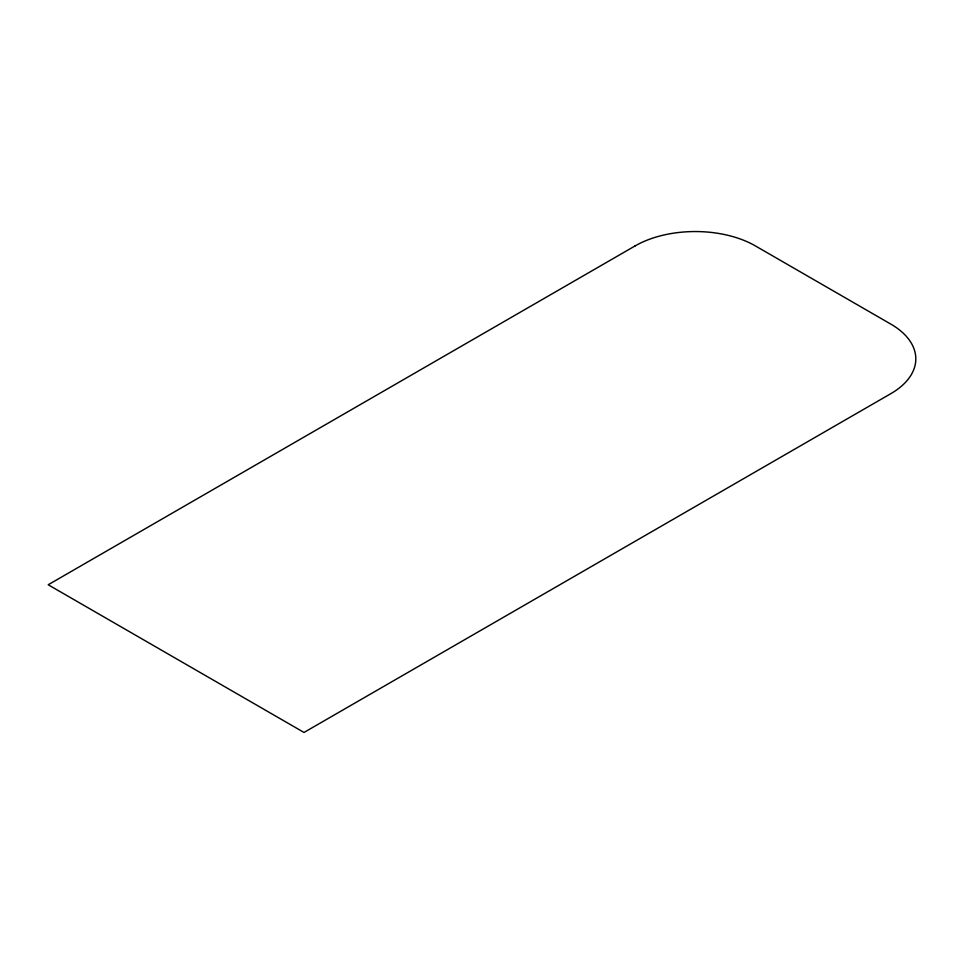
<?xml version="1.0" encoding="UTF-8"?>
<svg xmlns="http://www.w3.org/2000/svg" width="964" height="964" viewBox="0 0 964 964"><rect width="100%" height="100%" fill="white"/><g stroke="black" fill="none" stroke-linecap="round" stroke-linejoin="round"><path stroke-width="1.45" d="M635.059 245.941L48.2 584.762L304.009 732.447L890.869 393.637A85.121 49.14 0 0 0 890.869 324.133L755.439 245.941A85.121 49.14 0 0 0 635.059 245.941"/></g></svg>
